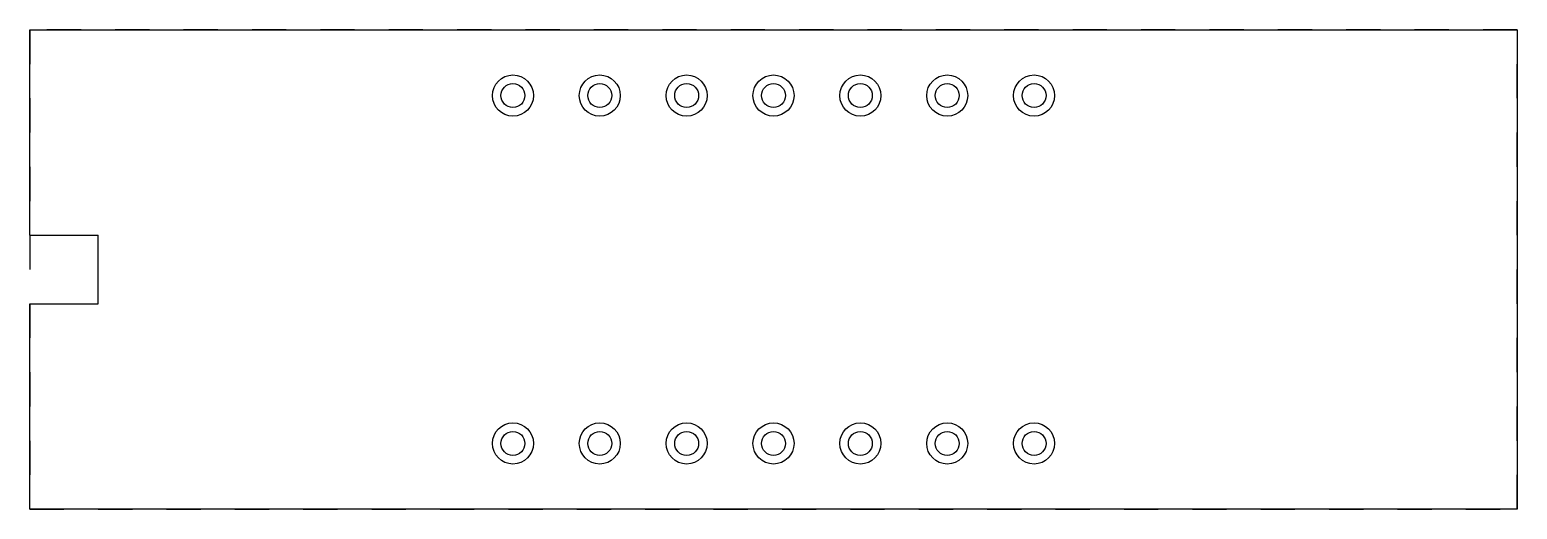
# Model space of a CAD drawing. Extents: x 0 to 43.5, y 0 to 14.
import ezdxf

# ---------------------------------------------------------------- set-up
doc = ezdxf.new("R2010")
doc.units = 0
doc.linetypes.add('虚线', pattern=[2, 1, -1])
for name, color, linetype in [('粗实线层', 7, 'CONTINUOUS'), ('细实线层', 7, 'CONTINUOUS'), ('虚线层', 6, '虚线')]:
    doc.layers.add(name, color=color, linetype=linetype)

msp = doc.modelspace()

# ---------------------------------------------------------------- linework, layer by layer
at = {"layer": '粗实线层'}
for p, q in [((0, 14), (43.5, 14)), ((0, 8), (0, 14)), ((43.5, 14), (43.5, 0)), ((0, 8), (2, 8)), ((2, 6), (2, 8)), ((0, 6), (2, 6)), ((0, 0), (0, 6)), ((43.5, 0), (0, 0))]:
    msp.add_line(p, q, dxfattribs=at)
at = {"layer": '细实线层'}
for centre, radius in [((14.13, 12.08), 0.6), ((16.67, 12.08), 0.6), ((19.21, 12.08), 0.6), ((21.75, 12.08), 0.6), ((24.29, 12.08), 0.6), ((26.83, 12.08), 0.6), ((29.37, 12.08), 0.6), ((14.13, 12.08), 0.35), ((16.67, 12.08), 0.35), ((19.21, 12.08), 0.35), ((21.75, 12.08), 0.35), ((24.29, 12.08), 0.35), ((26.83, 12.08), 0.35), ((29.37, 12.08), 0.35), ((14.13, 1.92), 0.6), ((14.13, 1.92), 0.35), ((16.67, 1.92), 0.6), ((16.67, 1.92), 0.35), ((19.21, 1.92), 0.6), ((19.21, 1.92), 0.35), ((21.75, 1.92), 0.6), ((21.75, 1.92), 0.35), ((24.29, 1.92), 0.6), ((24.29, 1.92), 0.35), ((26.83, 1.92), 0.6), ((26.83, 1.92), 0.35), ((29.37, 1.92), 0.6), ((29.37, 1.92), 0.35)]:
    msp.add_circle(centre, radius, dxfattribs=at)
at = {"layer": '虚线层'}
msp.add_lwpolyline([(0, 14), (0, 0), (43.5, 0), (43.5, 14)], close=True, dxfattribs=at)

doc.saveas('drawing.dxf')
